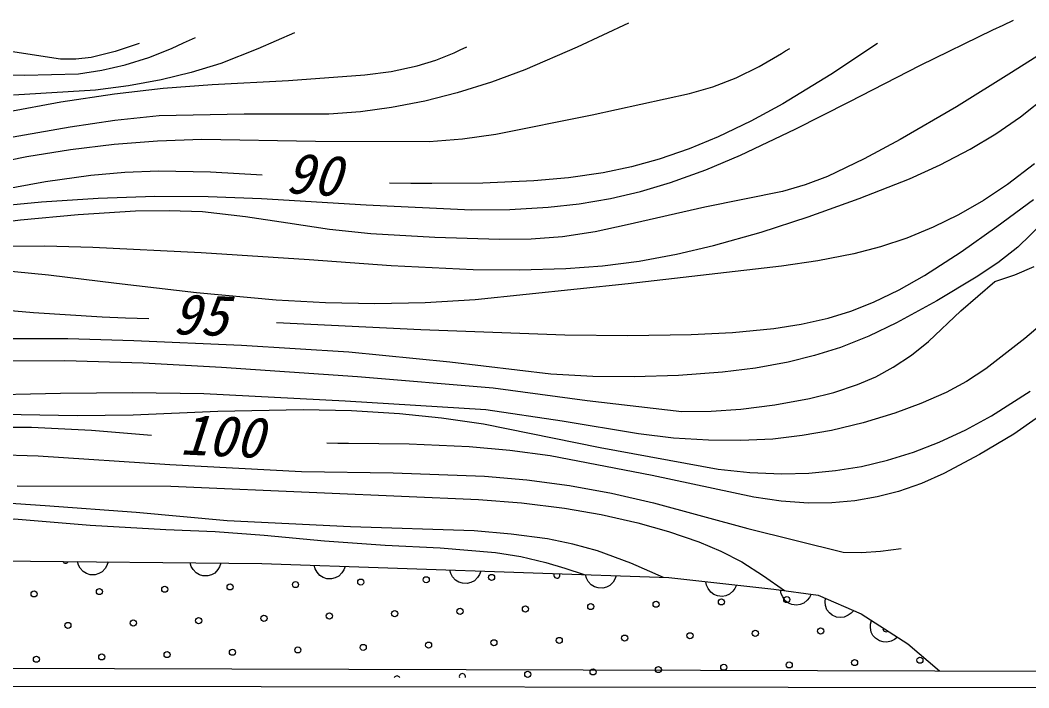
# Model space of a CAD drawing. Units: millimetres, scale not verified. Extents: x 40000 to 680000, y 20000 to 380000.
# Drawn here: x 102175 to 134894, y 284775 to 306439 of the extents above; entities that cross this region are included whole.
import ezdxf
from ezdxf.enums import TextEntityAlignment as Align

# ---------------------------------------------------------------- set-up
doc = ezdxf.new("R2010")
doc.units = ezdxf.units.MM
doc.header["$LTSCALE"] = 1000
doc.layers.add('M-BGD', color=7, linetype='Continuous', lineweight=25)
doc.styles.add('ＭＳ 明朝', font='')
doc.styles.get('ＭＳ 明朝').set_extended_font_data('MS Mincho')

# ---------------------------------------------------------------- blocks, each defined once
blk = doc.blocks.new('BUHIN35')
at = {"color": 7, "linetype": 'Continuous', "lineweight": 25}
blk.add_lwpolyline([(498, 43), (468, -75), (417, -177), (332, -295), (227, -364), (113, -409), (-41, -423), (-162, -398), (-276, -347), (-383, -246), (-451, -154), (-498, -43)], dxfattribs=at)
blk = doc.blocks.new('BUHIN36')
at = {"color": 7, "linetype": 'Continuous', "lineweight": 25}
blk.add_lwpolyline([(499, 31), (466, -86), (412, -187), (324, -303), (218, -370), (103, -412), (-52, -421), (-171, -394), (-285, -341), (-389, -237), (-455, -143), (-499, -31)], dxfattribs=at)

msp = doc.modelspace()

# ---------------------------------------------------------------- linework, layer by layer
at = {"layer": 'M-BGD'}
for p, q in [((95391, 288958), (110015, 288807)), ((110015, 288807), (123212, 288353)), ((123212, 288353), (126619, 287975)), ((126619, 287975), (128055, 287786)), ((128055, 287786), (129454, 287181)), ((129454, 287181), (130966, 286199)), ((130966, 286199), (131992, 285325)), ((86420, 285458), (146679, 285282)), ((138545, 284775), (86419, 284838))]:
    msp.add_line(p, q, dxfattribs=at)
for points in [[(136824, 306318), (134329, 304738), (132543, 303628), (130724, 302568), (129554, 301938), (128358, 301362), (127642, 301093), (126907, 300881), (124383, 300372), (121869, 299803), (120827, 299576), (119768, 299407), (118754, 299335), (117723, 299323), (115630, 299386), (113545, 299508), (112204, 299649), (110857, 299852), (109482, 300063), (108093, 300215), (107008, 300257), (105920, 300238), (104053, 300124), (102191, 299949), (99463, 299617)], [(121910, 306338), (120244, 305559), (118546, 304832), (117459, 304430), (116349, 304083), (115298, 303816), (114225, 303606), (113213, 303467), (112186, 303387), (109438, 303389), (106684, 303331), (105245, 303182), (103800, 302971), (100021, 302309)], [(101052, 300376), (102864, 300547), (104700, 300666), (106539, 300724), (108269, 300720), (110007, 300656), (113401, 300442), (116813, 300287), (118059, 300296), (119299, 300366), (120312, 300478), (121323, 300652), (122301, 300883), (123266, 301172), (124415, 301587), (125545, 302061), (127318, 302898), (129065, 303791), (131383, 304982), (133730, 306121), (134064, 306280), (134398, 306439)], [(111076, 306033), (109888, 305507), (108679, 305038), (107725, 304740), (106745, 304498), (105694, 304304), (104623, 304169), (101964, 304008)], [(100554, 304669), (102312, 304654), (104071, 304700), (104825, 304813), (105579, 304987), (106344, 305228), (107087, 305525), (107478, 305700), (107867, 305881)], [(106040, 305678), (105257, 305423), (104473, 305231), (103978, 305171), (103481, 305172), (101865, 305427)], [(129982, 305678), (128467, 304679), (126909, 303725), (125878, 303163), (124818, 302654), (123872, 302262), (122906, 301928), (122001, 301677), (121083, 301486), (119966, 301324), (118842, 301222), (117184, 301150), (115525, 301138), (114845, 301143), (114156, 301150)], [(99988, 301524), (102392, 302011), (103803, 302243), (105221, 302415), (106635, 302526), (108064, 302578), (111758, 302510), (115441, 302503), (116520, 302593), (117603, 302743), (120734, 303367), (123882, 304055), (124647, 304281), (125398, 304565), (126144, 304933), (126866, 305358), (127002, 305441), (127138, 305525)], [(101751, 303466), (103491, 303786), (105239, 304047), (106815, 304229), (108398, 304350), (110878, 304476), (113360, 304663), (114208, 304777), (115052, 304952), (115662, 305139), (116252, 305384), (116451, 305477), (116660, 305576)], [(101412, 299109), (102971, 299122), (104531, 299074), (108045, 298901), (111554, 298668), (114204, 298479), (116873, 298349), (118373, 298333), (119871, 298377), (121066, 298467), (122253, 298615), (123466, 298841), (124668, 299126), (126208, 299565), (127737, 300063), (129390, 300650), (131019, 301292), (132022, 301746), (132995, 302252), (133820, 302751), (134623, 303307), (135519, 304011)], [(135082, 301779), (134199, 301102), (133427, 300590), (132613, 300124), (131789, 299720), (130933, 299368), (130087, 299084), (129217, 298855), (128050, 298629), (126870, 298462), (121901, 297882), (116938, 297362), (115314, 297267), (113677, 297232), (112077, 297264), (110479, 297356), (107893, 297596), (105304, 297897), (103094, 298170), (100877, 298383)], [(110024, 301412), (108344, 301506), (106666, 301540), (105570, 301501), (104467, 301401), (102992, 301191), (101524, 300920)], [(110491, 296628), (115168, 296400), (119838, 296233), (121883, 296207), (123945, 296241), (125281, 296307), (126622, 296434), (127511, 296573), (128384, 296771), (129123, 296999), (129853, 297287), (130689, 297690), (131511, 298153), (132698, 298920), (133860, 299741), (135044, 300616)], [(135353, 299865), (134539, 299074), (133888, 298568), (133189, 298101), (131913, 297335), (130600, 296617), (129706, 296191), (128781, 295819), (127945, 295553), (127083, 295342), (126030, 295151), (124955, 295018), (123533, 294914), (122097, 294869), (120747, 294881), (119392, 294953), (116116, 295342), (112838, 295671), (109359, 295880), (105865, 296030), (103726, 296096), (101577, 296102)], [(101912, 295389), (103623, 295392), (106164, 295319), (108711, 295185), (113114, 294876), (117522, 294507), (120572, 294096), (123635, 293745), (124591, 293750), (125549, 293816), (126657, 293959), (127777, 294165), (128567, 294361), (129332, 294612), (129929, 294867), (130494, 295175), (131085, 295569), (131643, 296013), (132693, 297009), (133786, 297961), (134438, 298174), (135071, 298445)], [(100385, 297151), (102610, 296949), (104836, 296808), (105594, 296782), (106353, 296759)], [(135980, 297136), (134763, 296108), (133503, 295122), (132875, 294716), (132217, 294362), (131393, 293997), (130543, 293687), (129523, 293378), (128489, 293127), (127544, 292958), (126592, 292847), (125552, 292796), (124502, 292806), (123364, 292879), (122232, 293012), (119758, 293432), (117282, 293792), (112714, 294081), (108131, 294310), (105814, 294345), (103486, 294320), (100563, 294263)], [(100393, 293679), (102203, 293643), (104020, 293609), (105836, 293637), (108590, 293751), (111357, 293807), (112918, 293773), (114475, 293680), (115838, 293541), (117203, 293341), (120990, 292576), (124815, 291865), (125848, 291762), (126883, 291720), (127754, 291741), (128618, 291822), (129464, 291960), (130311, 292160), (131153, 292424), (131987, 292749), (132846, 293149), (133679, 293604), (134937, 294397)], [(135753, 293946), (134402, 293006), (133294, 292345), (132138, 291726), (131414, 291408), (130669, 291147), (129972, 290968), (129251, 290844), (128502, 290778), (127742, 290772), (126855, 290836), (125975, 290960), (122675, 291663), (119368, 292306), (118054, 292480), (116735, 292595), (114790, 292680), (112828, 292706), (112477, 292708), (112127, 292709)], [(106432, 292965), (104486, 293122), (102541, 293218), (101295, 293220), (100040, 293162), (98529, 293021), (97011, 292820), (94965, 292482), (92923, 292084), (91435, 291739), (89962, 291336), (88402, 290794), (86859, 290194), (85307, 289587), (83779, 288923), (83368, 288618), (82982, 288255), (82793, 288059), (82600, 287852)], [(101335, 292347), (102755, 292303), (107027, 292018), (111304, 291794), (114275, 291751), (117240, 291648), (118613, 291522), (119990, 291335), (121359, 291087), (122715, 290781), (125774, 289950), (128867, 289175), (129470, 289161), (130086, 289208), (130415, 289248), (130754, 289293)], [(102080, 291329), (107064, 291315), (112047, 291103), (117039, 290882), (118434, 290774), (119832, 290605), (121021, 290398), (122210, 290129), (123204, 289852), (124191, 289513), (124899, 289212), (125579, 288858), (126286, 288410), (126973, 287929)], [(123044, 288359), (121985, 288817), (120899, 289220), (120104, 289442), (119283, 289607), (118102, 289765), (116903, 289864), (112895, 290000), (108895, 290197), (105940, 290467), (102989, 290677), (100433, 290851), (97862, 290964), (97298, 290907), (96748, 290789), (95900, 290522), (95059, 290194), (94675, 289999), (94322, 289751), (94022, 289440), (93755, 289076), (93655, 288922), (93551, 288759)], [(97792, 288933), (98654, 289395), (99549, 289805), (100143, 290012), (100754, 290162), (101364, 290243), (101980, 290263), (104444, 290058), (106903, 289914), (108495, 289853), (110094, 289730), (112051, 289540), (114014, 289409), (115802, 289315), (117596, 289161), (118413, 289033), (119227, 288843), (119847, 288656), (120472, 288447)], [(125412, 288109), (125360, 287999), (125290, 287909), (125183, 287810), (125067, 287763), (124946, 287741), (124792, 287758), (124679, 287806), (124577, 287877), (124492, 287997), (124443, 288101), (124418, 288219)], [(127833, 287816), (127778, 287707), (127706, 287618), (127597, 287521), (127480, 287476), (127359, 287457), (127206, 287477), (127094, 287527), (126992, 287601), (126910, 287723), (126863, 287827), (126841, 287946)], [(129213, 287285), (129131, 287196), (129037, 287130), (128906, 287067), (128782, 287055), (128660, 287070), (128518, 287131), (128424, 287210), (128346, 287309), (128301, 287449), (128284, 287562), (128296, 287682)], [(130629, 286418), (130533, 286343), (130429, 286294), (130290, 286253), (130165, 286263), (130047, 286298), (129917, 286382), (129838, 286476), (129778, 286586), (129756, 286731), (129759, 286846), (129791, 286963)]]:
    msp.add_lwpolyline(points, dxfattribs=at)
for centre in [(113225, 288204), (115345, 288280), (117465, 288356), (102626, 287822), (104746, 287898), (106866, 287975), (108986, 288051), (111106, 288127), (124923, 287564), (127043, 287640), (114324, 287182), (116444, 287258), (118564, 287335), (120683, 287411), (122803, 287487), (105844, 286877), (107964, 286953), (110084, 287029), (112204, 287106), (103724, 286800), (126021, 286542), (128141, 286618), (117542, 286236), (119662, 286313), (121782, 286389), (123902, 286465), (109062, 285931), (111182, 286007), (113302, 286084), (115422, 286160), (102702, 285702), (104822, 285779), (106942, 285855), (129240, 285596), (131360, 285672), (118640, 285215), (120760, 285291), (122880, 285367), (125000, 285444), (127120, 285520)]:
    msp.add_circle(centre, 99.5, dxfattribs=at)
for centre, start, end in [((103648, 288920), 207.9764, 330.8381), ((119585, 288433), 151.0754, 24.9866), ((130261, 286694), 165.6789, 308.2734), ((114400, 285062), 26.714, 153.4736), ((116520, 285138), 343.5933, 196.5943)]:
    msp.add_arc(centre, 99.5, start, end, dxfattribs=at)

# ---------------------------------------------------------------- block references
at = {"layer": 'M-BGD', "rotation": 354.49388}
for name, p in [('BUHIN35', (104531, 288864)), ('BUHIN35', (108187, 288826)), ('BUHIN36', (112215, 288731)), ('BUHIN36', (116614, 288580)), ('BUHIN36', (121013, 288429))]:
    msp.add_blockref(name, p, dxfattribs=at)

# ---------------------------------------------------------------- texts
at = {"layer": 'M-BGD', "style": 'ＭＳ 明朝', "oblique": 15}
for s, rotation, p in [('90', 356.2, (110724, 300441)), ('95', 357.9, (107083, 295857)), ('100', 357.4, (107329, 291955))]:
    msp.add_text(s, height=1320, rotation=rotation, dxfattribs=at).set_placement(p, align=Align.BOTTOM_LEFT)

doc.saveas('drawing.dxf')
